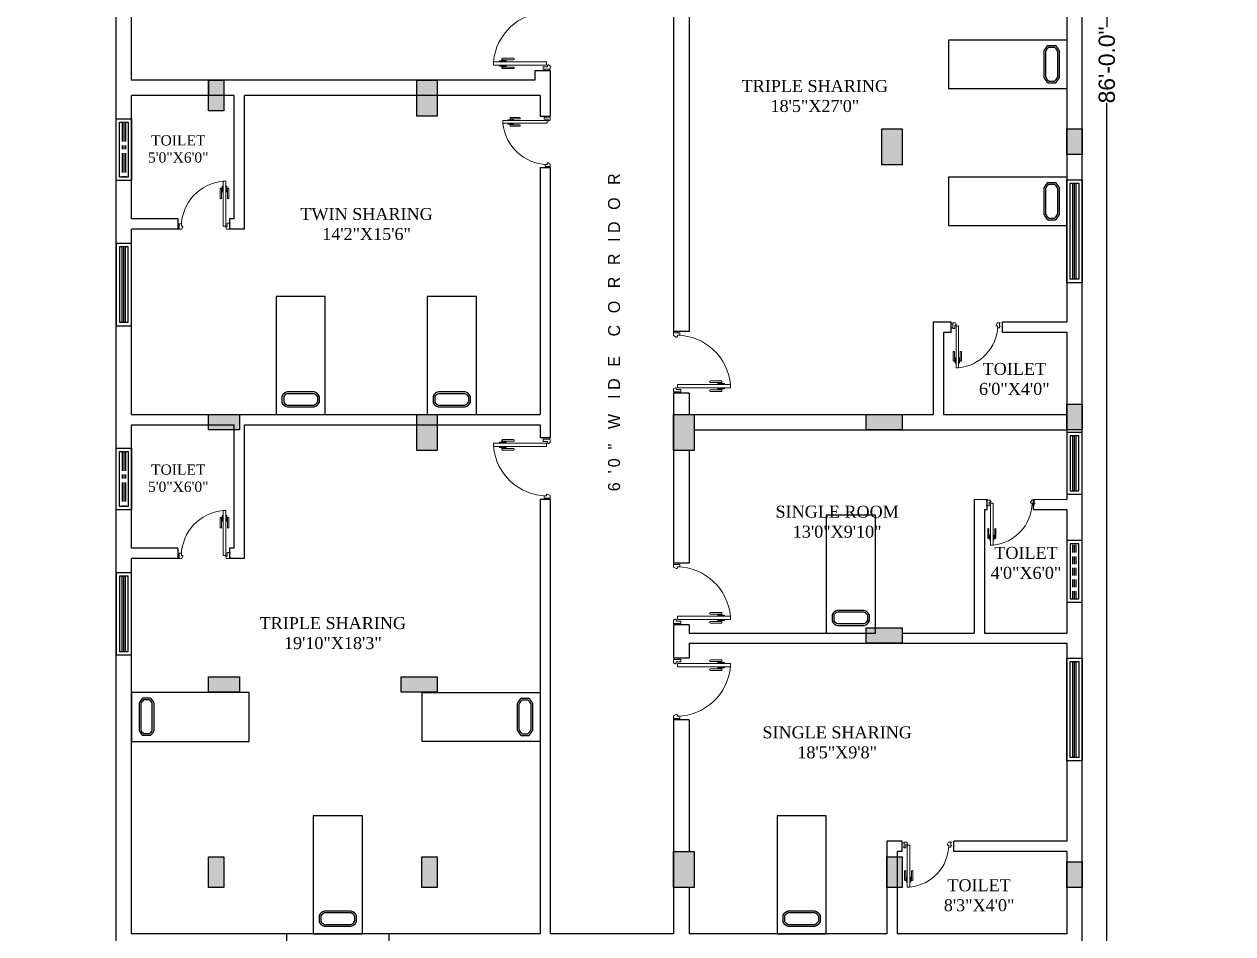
# Model space of a CAD drawing. Header units: inches. Extents: x 204954 to 440946, y -300749 to -143756.
# Drawn here: x 219957 to 220662, y -148400 to -147869 of the extents above; entities that cross this region are included whole.
import ezdxf

# ---------------------------------------------------------------- set-up
doc = ezdxf.new("R2010")
doc.units = ezdxf.units.IN
doc.header["$LTSCALE"] = 9
doc.header["$MEASUREMENT"] = 0
doc.linetypes.add('CENTER', pattern=[2, 1.25, -0.25, 0.25, -0.25])
doc.linetypes.add('DASHED', pattern=[0.75, 0.5, -0.25])
doc.layers.get('Defpoints').update_dxf_attribs({"lineweight": 0})
doc.layers.add('beam framing', color=91, linetype='Continuous')
for name, color, linetype, lineweight in [('COLUMNS', 1, 'Continuous', 30), ('PUERTAS', 40, 'Continuous', 15), ('PUERTAS MADERA', 37, 'Continuous', 13)]:
    doc.layers.add(name, color=color, linetype=linetype, lineweight=lineweight)
doc.layers.add('Hatch', color=7, linetype='Continuous', lineweight=15, true_color=0xa3a3a3)
doc.styles.add('outer', font='arial.ttf', dxfattribs={"height": 24})
doc.styles.add('SST1', font='arial.ttf', dxfattribs={"height": 9.5})
doc.dimstyles.new('DIMA-1', dxfattribs={"dimtxt": 9.5, "dimasz": 6, "dimexe": 4, "dimexo": 4, "dimgap": 0.25, "dimtad": 0, "dimdec": 1, "dimzin": 3, "dimdsep": 46, "dimlunit": 4, "dimtxsty": 'SST1', "dimblk1": 'OBLIQUE', "dimblk2": 'OBLIQUE', "dimsah": 1, "dimcen": 0, "dimdle": 3, "dimclrd": 3, "dimclre": 3, "dimclrt": 7, "dimadec": 0, "dimazin": 0, "dimtfac": 1, "dimtdec": 1, "dimtix": 1, "dimtmove": 2, "dimatfit": 3, "dimfxl": 4, "dimfxlon": 1, "dimtolj": 1, "dimtzin": 3, "dimarcsym": 0})

# ---------------------------------------------------------------- blocks, each defined once
blk = doc.blocks.new('A$C31806C9B')
at = {"layer": 'Hatch'}
blk.add_hatch(color=256, dxfattribs=at).paths.add_polyline_path([(0, -21), (0, 0), (-12, 0), (-12, -21)])
at = {"layer": 'COLUMNS'}
blk.add_lwpolyline([(-12, 0), (0, 0), (0, -21), (-12, -21)], close=True, dxfattribs=at)
blk = doc.blocks.new('A$C00142961')
at = {"layer": 'Hatch'}
blk.add_hatch(color=256, dxfattribs=at).paths.add_polyline_path([(9, 0), (0, 0), (0, -21), (9, -21)])
at = {"layer": 'COLUMNS'}
blk.add_lwpolyline([(0, 0), (9, 0), (9, -21), (0, -21)], close=True, dxfattribs=at)
blk = doc.blocks.new('A$C5E2070FF')
at = {"layer": 'Hatch'}
blk.add_hatch(color=256, dxfattribs=at).paths.add_polyline_path([(18, -9), (18, 0), (0, 0), (0, -9)])
at = {"layer": 'COLUMNS'}
blk.add_lwpolyline([(18, 0), (18, -9), (0, -9), (0, 0)], close=True, dxfattribs=at)
blk = doc.blocks.new('A$C5D5B4CD9')
at = {"layer": 'Hatch'}
blk.add_hatch(color=256, dxfattribs=at).paths.add_polyline_path([(-9, -15), (0, -15), (0, 0), (-9, 0)])
at = {"layer": 'COLUMNS'}
blk.add_lwpolyline([(0, -15), (-9, -15), (-9, 0), (0, 0)], close=True, dxfattribs=at)
blk = doc.blocks.new('_Oblique')
at = {"color": 0, "linetype": 'ByBlock', "lineweight": -2}
blk.add_line((-0.5, -0.5), (0.5, 0.5), dxfattribs=at)
blk = doc.blocks.new('*D72')
at = {"layer": 'beam framing', "color": 3, "lineweight": -2, "transparency": 16777216}
for p, q in [((220587.93, -147377.24), (220592.68, -147377.24)), ((220588.68, -147374.24), (220588.68, -147871.13)), ((220588.68, -148412.24), (220588.68, -147915.35)), ((220587.93, -148409.24), (220592.68, -148409.24))]:
    blk.add_line(p, q, dxfattribs=at)
at = {"layer": 'Defpoints', "color": 0, "transparency": 16777216}
for p in [(220574.25, -147377.24), (220574.25, -148409.24), (220588.68, -148409.24)]:
    blk.add_point(p, dxfattribs=at)
at = {"layer": 'beam framing', "color": 3, "lineweight": -2, "transparency": 16777216, "xscale": 6, "yscale": 6, "zscale": 6}
for p, rotation in [((220588.68, -147377.24), 90), ((220588.68, -148409.24), 270)]:
    blk.add_blockref('_Oblique', p, dxfattribs=dict(at, rotation=rotation))
at = {"layer": 'beam framing', "color": 7, "transparency": 16777216, "insert": (220588.68, -147893.24), "char_height": 9.5, "attachment_point": 5, "rotation": 90, "style": 'SST1'}
blk.add_mtext('\\A1;86\'-0.0"', dxfattribs=at)
blk = doc.blocks.new('dgfgf')
at = {"layer": 'PUERTAS', "color": 253}
for p, q in [((-4.11, 20.44), (-3.69, 20.44)), ((-0.94, 20.44), (-1.35, 20.44))]:
    blk.add_line(p, q, dxfattribs=at)
for points in [[(-3.24, 22.24), (-3.69, 22.24), (-3.69, 19.36), (-3.24, 19.36)], [(-1.8, 22.24), (-1.35, 22.24), (-1.35, 19.36), (-1.8, 19.36)]]:
    blk.add_lwpolyline(points, dxfattribs=at)
for points in [[(-4.11, 21.16), (-4.11, 16.12, -1), (-4.83, 16.12), (-4.83, 20.8, -0.414214), (-4.47, 21.16), (-3.69, 21.16)], [(-0.94, 21.16), (-0.94, 16.12, 1), (-0.22, 16.12), (-0.22, 20.8, 0.414214), (-0.58, 21.16), (-1.35, 21.16)]]:
    blk.add_lwpolyline(points, format="xyb", dxfattribs=at)
at = {"layer": 'PUERTAS MADERA'}
for p, q in [((-3.24, 24.85), (-1.8, 24.85)), ((-3.24, 1.63), (-3.24, 24.85)), ((-1.8, 24.85), (-1.8, 1.63)), ((-25.92, 1.8), (-26.46, 1.8)), ((-25.92, 2.7), (-24.84, 2.7)), ((-25.92, 0), (-25.92, 2.7)), ((-24.84, 2.7), (-24.84, 1.63)), ((-24.84, 1.63), (-24.39, 1.63)), ((-24.66, 0), (-24.04, 1.18)), ((-1.8, 1.63), (-3.24, 1.63)), ((-1.5, 0), (-1.88, 0.73)), ((-1.08, 1.18), (-1.53, 1.18)), ((-1.5, 0), (0, 0)), ((-1.08, 3.15), (-1.08, 1.18)), ((0, 3.15), (-1.08, 3.15)), ((0, 0), (0, 3.15)), ((0, 2.7), (0.54, 2.7)), ((0, 0.45), (0.54, 0.45)), ((-25.92, 0), (-26.46, 0)), ((-24.66, 0), (-25.92, 0))]:
    blk.add_line(p, q, dxfattribs=at)
at = {"layer": 'PUERTAS MADERA', "color": 251}
blk.add_arc((-1.08, 1.18), 23.77, 95.224, 178.9225, dxfattribs=at)
at = {"layer": 'PUERTAS MADERA'}
for centre, start, end in [((-24.39, 1.27), 345.0691, 90.0005), ((-1.53, 0.82), 90.0055, 194.9369)]:
    blk.add_arc(centre, 0.36, start, end, dxfattribs=at)

msp = doc.modelspace()

# ---------------------------------------------------------------- linework, layer by layer
at = {"color": 6}
for p, q in [((220554.45105, -147903.65381), (220558.41047, -147903.65381)), ((220554.72524, -147902.65381), (220558.13628, -147902.65381)), ((220554.45105, -147983.59242), (220558.41047, -147983.59242)), ((220554.72524, -147982.59242), (220558.13628, -147982.59242)), ((220127.80639, -148086.71227), (220127.80639, -148090.12332)), ((220128.80639, -148086.43809), (220128.80639, -148090.39751)), ((220216.03753, -148086.71227), (220216.03753, -148090.12332)), ((220217.03753, -148086.43809), (220217.03753, -148090.39751)), ((220448.95385, -148214.21227), (220448.95385, -148217.62332)), ((220449.95385, -148213.93809), (220449.95385, -148217.89751)), ((220030.05742, -148284.47321), (220026.09801, -148284.47321)), ((220029.78324, -148283.47321), (220026.37219, -148283.47321)), ((220247.01576, -148284.47321), (220250.97518, -148284.47321)), ((220247.28995, -148283.47321), (220250.70099, -148283.47321)), ((220149.51772, -148389.71228), (220149.51772, -148393.12333)), ((220150.51772, -148389.4381), (220150.51772, -148393.39752)), ((220420.24278, -148389.71228), (220420.24278, -148393.12333)), ((220421.24278, -148389.4381), (220421.24278, -148393.39752))]:
    msp.add_line(p, q, dxfattribs=at)
at = {"color": 2}
for points in [[(220496.45406, -147878.52302), (220565.25422, -147878.52302), (220565.25422, -147907.22285), (220496.45406, -147907.22285)], [(220496.45406, -147958.46163), (220565.25422, -147958.46163), (220565.25422, -147987.16146), (220496.45406, -147987.16146)], [(220103.67559, -148028.4411), (220103.67559, -148097.24126), (220132.37542, -148097.24126), (220132.37542, -148028.4411)], [(220191.90674, -148028.4411), (220191.90674, -148097.24126), (220220.60657, -148097.24126), (220220.60657, -148028.4411)], [(220424.82306, -148155.9411), (220424.82306, -148224.74126), (220453.52288, -148224.74126), (220453.52288, -148155.9411)], [(220088.05442, -148259.34242), (220019.25426, -148259.34242), (220019.25426, -148288.04224), (220088.05442, -148288.04224)], [(220189.01877, -148259.34242), (220257.81893, -148259.34242), (220257.81893, -148288.04224), (220189.01877, -148288.04224)], [(220125.38693, -148331.44111), (220125.38693, -148400.24127), (220154.08676, -148400.24127), (220154.08676, -148331.44111)], [(220396.11199, -148331.44111), (220396.11199, -148400.24127), (220424.81182, -148400.24127), (220424.81182, -148331.44111)]]:
    msp.add_lwpolyline(points, close=True, dxfattribs=at)
at = {"color": 6}
for points in [[(220552.09424, -147900.71907), (220552.09424, -147884.91399)], [(220553.09424, -147900.56546), (220553.09424, -147885.0676)], [(220554.45105, -147881.97925), (220558.41047, -147881.97925)], [(220554.72524, -147882.97925), (220558.13628, -147882.97925)], [(220559.76728, -147885.0676), (220559.76728, -147900.56546)], [(220560.76728, -147884.91399), (220560.76728, -147900.71907)], [(220554.45105, -147961.91786), (220558.41047, -147961.91786)], [(220554.72524, -147962.91786), (220558.13628, -147962.91786)], [(220552.09424, -147980.65768), (220552.09424, -147964.85261)], [(220553.09424, -147980.50407), (220553.09424, -147965.00622)], [(220559.76728, -147965.00622), (220559.76728, -147980.50407)], [(220560.76728, -147964.85261), (220560.76728, -147980.65768)], [(220125.87164, -148084.08128), (220110.06657, -148084.08128)], [(220214.10279, -148084.08128), (220198.29771, -148084.08128)], [(220107.13183, -148086.43809), (220107.13183, -148090.39751)], [(220108.13183, -148086.71227), (220108.13183, -148090.12332)], [(220125.71804, -148085.08128), (220110.22018, -148085.08128)], [(220195.36297, -148086.43809), (220195.36297, -148090.39751)], [(220196.36297, -148086.71227), (220196.36297, -148090.12332)], [(220213.94918, -148085.08128), (220198.45132, -148085.08128)], [(220110.06657, -148092.75432), (220125.87164, -148092.75432)], [(220110.22018, -148091.75432), (220125.71804, -148091.75432)], [(220198.29771, -148092.75432), (220214.10279, -148092.75432)], [(220198.45132, -148091.75432), (220213.94918, -148091.75432)], [(220428.27929, -148213.93809), (220428.27929, -148217.89751)], [(220429.27929, -148214.21227), (220429.27929, -148217.62332)], [(220447.01911, -148211.58128), (220431.21403, -148211.58128)], [(220446.8655, -148212.58128), (220431.36764, -148212.58128)], [(220431.21403, -148220.25432), (220447.01911, -148220.25432)], [(220431.36764, -148219.25432), (220446.8655, -148219.25432)], [(220023.74119, -148265.73339), (220023.74119, -148281.53847)], [(220024.74119, -148265.887), (220024.74119, -148281.38486)], [(220030.05742, -148262.79865), (220026.09801, -148262.79865)], [(220029.78324, -148263.79865), (220026.37219, -148263.79865)], [(220031.41424, -148281.38486), (220031.41424, -148265.887)], [(220032.41424, -148281.53847), (220032.41424, -148265.73339)], [(220244.65895, -148281.53847), (220244.65895, -148265.73339)], [(220245.65895, -148281.38486), (220245.65895, -148265.887)], [(220247.01576, -148262.79865), (220250.97518, -148262.79865)], [(220247.28995, -148263.79865), (220250.70099, -148263.79865)], [(220252.33199, -148265.887), (220252.33199, -148281.38486)], [(220253.33199, -148265.73339), (220253.33199, -148281.53847)], [(220147.58298, -148387.08129), (220131.77791, -148387.08129)], [(220418.30804, -148387.08129), (220402.50296, -148387.08129)], [(220128.84317, -148389.4381), (220128.84317, -148393.39752)], [(220129.84317, -148389.71228), (220129.84317, -148393.12333)], [(220147.42937, -148388.08129), (220131.93152, -148388.08129)], [(220131.93152, -148394.75433), (220147.42937, -148394.75433)], [(220399.56822, -148389.4381), (220399.56822, -148393.39752)], [(220400.56822, -148389.71228), (220400.56822, -148393.12333)], [(220418.15443, -148388.08129), (220402.65657, -148388.08129)], [(220402.65657, -148394.75433), (220418.15443, -148394.75433)], [(220131.77791, -148395.75433), (220147.58298, -148395.75433)], [(220402.50296, -148395.75433), (220418.30804, -148395.75433)]]:
    msp.add_lwpolyline(points, dxfattribs=at)
for centre, radius, start, end in [((220556.86194, -147886.32909), 4.97327, 118.99728471, 163.46863104), ((220556.86194, -147886.32909), 3.97327, 122.53185947, 161.48861885), ((220555.99958, -147886.32909), 3.97327, 18.51138115, 57.46814053), ((220555.99958, -147886.32909), 4.97327, 16.53136896, 61.00271529), ((220556.86194, -147899.30397), 4.97327, 196.53136896, 241.00271529), ((220556.86194, -147899.30397), 3.97327, 198.51138115, 237.46814025), ((220555.99958, -147899.30397), 3.97327, 302.53185975, 341.48861885), ((220555.99958, -147899.30397), 4.97327, 298.99728471, 343.46863104), ((220556.86194, -147966.2677), 4.97327, 118.99728471, 163.46863104), ((220556.86194, -147966.2677), 3.97327, 122.53185947, 161.48861885), ((220555.99958, -147966.2677), 3.97327, 18.51138115, 57.46814053), ((220555.99958, -147966.2677), 4.97327, 16.53136896, 61.00271529), ((220556.86194, -147979.24259), 4.97327, 196.53136896, 241.00271529), ((220556.86194, -147979.24259), 3.97327, 198.51138115, 237.46814025), ((220555.99958, -147979.24259), 3.97327, 302.53185975, 341.48861885), ((220555.99958, -147979.24259), 4.97327, 298.99728471, 343.46863104), ((220111.48166, -148088.84898), 4.97327, 106.53136897, 151.00271529), ((220124.45655, -148088.84898), 4.97327, 28.99728471, 73.46863103), ((220199.71281, -148088.84898), 4.97327, 106.53136897, 151.00271529), ((220212.68769, -148088.84898), 4.97327, 28.99728471, 73.46863103), ((220111.48166, -148087.98662), 4.97327, 208.99728471, 253.46863103), ((220111.48166, -148088.84898), 3.97327, 108.51138115, 147.46814053), ((220111.48166, -148087.98662), 3.97327, 212.53185947, 251.48861885), ((220124.45655, -148088.84898), 3.97327, 32.53185975, 71.48861885), ((220124.45655, -148087.98662), 3.97327, 288.51138115, 327.46814025), ((220124.45655, -148087.98662), 4.97327, 286.53136897, 331.00271529), ((220199.71281, -148087.98662), 4.97327, 208.99728471, 253.46863103), ((220199.71281, -148088.84898), 3.97327, 108.51138115, 147.46814053), ((220199.71281, -148087.98662), 3.97327, 212.53185947, 251.48861885), ((220212.68769, -148088.84898), 3.97327, 32.53185975, 71.48861885), ((220212.68769, -148087.98662), 3.97327, 288.51138115, 327.46814025), ((220212.68769, -148087.98662), 4.97327, 286.53136897, 331.00271529), ((220432.62912, -148216.34898), 4.97327, 106.53136897, 151.00271529), ((220432.62912, -148215.48662), 4.97327, 208.99728471, 253.46863103), ((220432.62912, -148216.34898), 3.97327, 108.51138115, 147.46814053), ((220432.62912, -148215.48662), 3.97327, 212.53185947, 251.48861885), ((220445.60401, -148216.34898), 3.97327, 32.53185975, 71.48861885), ((220445.60401, -148215.48662), 3.97327, 288.51138115, 327.46814025), ((220445.60401, -148216.34898), 4.97327, 28.99728471, 73.46863103), ((220445.60401, -148215.48662), 4.97327, 286.53136897, 331.00271529), ((220028.50889, -148267.14849), 4.97327, 118.99728471, 163.46863103), ((220028.50889, -148267.14849), 3.97327, 122.53185947, 161.48861885), ((220027.64654, -148267.14849), 3.97327, 18.51138115, 57.46814053), ((220027.64654, -148267.14849), 4.97327, 16.53136897, 61.00271529), ((220249.42665, -148267.14849), 4.97327, 118.99728471, 163.46863104), ((220249.42665, -148267.14849), 3.97327, 122.53185947, 161.48861885), ((220248.56429, -148267.14849), 3.97327, 18.51138115, 57.46814053), ((220248.56429, -148267.14849), 4.97327, 16.53136896, 61.00271529), ((220028.50889, -148280.12337), 4.97327, 196.53136897, 241.00271529), ((220028.50889, -148280.12337), 3.97327, 198.51138115, 237.46814025), ((220027.64654, -148280.12337), 3.97327, 302.53185975, 341.48861885), ((220027.64654, -148280.12337), 4.97327, 298.99728471, 343.46863103), ((220249.42665, -148280.12337), 4.97327, 196.53136896, 241.00271529), ((220249.42665, -148280.12337), 3.97327, 198.51138115, 237.46814025), ((220248.56429, -148280.12337), 3.97327, 302.53185975, 341.48861885), ((220248.56429, -148280.12337), 4.97327, 298.99728471, 343.46863104), ((220133.193, -148391.84898), 4.97327, 106.53136897, 151.00271529), ((220146.16789, -148391.84898), 4.97327, 28.99728471, 73.46863103), ((220403.91806, -148391.84898), 4.97327, 106.53136897, 151.00271529), ((220416.89294, -148391.84898), 4.97327, 28.99728471, 73.46863103), ((220133.193, -148390.98663), 4.97327, 208.99728471, 253.46863103), ((220133.193, -148391.84898), 3.97327, 108.51138115, 147.46814053), ((220133.193, -148390.98663), 3.97327, 212.53185947, 251.48861885), ((220146.16789, -148391.84898), 3.97327, 32.53185975, 71.48861885), ((220146.16789, -148390.98663), 3.97327, 288.51138115, 327.46814025), ((220146.16789, -148390.98663), 4.97327, 286.53136897, 331.00271529), ((220403.91806, -148390.98663), 4.97327, 208.99728471, 253.46863103), ((220403.91806, -148391.84898), 3.97327, 108.51138115, 147.46814053), ((220403.91806, -148390.98663), 3.97327, 212.53185947, 251.48861885), ((220416.89294, -148391.84898), 3.97327, 32.53185975, 71.48861885), ((220416.89294, -148390.98663), 3.97327, 288.51138115, 327.46814025), ((220416.89294, -148390.98663), 4.97327, 286.53136897, 331.00271529)]:
    msp.add_arc(centre, radius, start, end, dxfattribs=at)
at = {"layer": 'beam framing', "color": 1}
for p, q in [((220574.25423, -148409.24127), (220574.25423, -147377.24127)), ((220565.25423, -147455.24126), (220565.25423, -147945.60141)), ((220010.25426, -148409.24127), (220010.25426, -147554.24126)), ((220019.25426, -147902.1048), (220019.25426, -147791.24127)), ((220335.75426, -147814.00006), (220335.75425, -147945.60141)), ((220344.75426, -147814.00006), (220344.75425, -147945.60141)), ((220344.75426, -147814.00006), (220344.75425, -148048.80281)), ((220254.75427, -147896.44328), (220263.75427, -147896.44327)), ((220254.75427, -147896.44328), (220254.75427, -147902.1048)), ((220263.75427, -147896.44327), (220263.75427, -147902.1048)), ((220254.75427, -147902.1048), (220019.25426, -147902.1048)), ((220263.75427, -147902.1048), (220263.75427, -147902.1048)), ((220263.75427, -147902.1048), (220263.75427, -147923.10477)), ((220079.25421, -147911.1048), (220019.25426, -147911.1048)), ((220019.25426, -147983.1048), (220019.25426, -147911.1048)), ((220079.25421, -147983.1048), (220079.25421, -147911.1048)), ((220257.75427, -147911.1048), (220085.25421, -147911.1048)), ((220085.25421, -147989.1048), (220085.25421, -147911.1048)), ((220257.75427, -147911.1048), (220257.75427, -147923.10477)), ((220257.75427, -147923.10477), (220263.75427, -147923.10477)), ((220335.75425, -147945.60141), (220335.75425, -148048.80281)), ((220565.25423, -147945.60483), (220565.25423, -148043.24126)), ((220257.75427, -147953.10477), (220257.75427, -148097.24126)), ((220257.75427, -147953.10477), (220263.75427, -147953.10477)), ((220263.75427, -147953.10477), (220263.75427, -148110.85958)), ((220046.39222, -147983.1048), (220019.25421, -147983.1048)), ((220046.39222, -147983.1048), (220046.39222, -147989.1048)), ((220079.25421, -147983.1048), (220076.39222, -147983.1048)), ((220076.39222, -147983.1048), (220076.39222, -147989.1048)), ((220046.39222, -147989.1048), (220019.25421, -147989.1048)), ((220019.25426, -148097.24126), (220019.25426, -147989.1048)), ((220085.25421, -147989.1048), (220076.39222, -147989.1048)), ((220344.75425, -148048.80281), (220335.75425, -148048.80281)), ((220487.25424, -148043.24126), (220487.25424, -148097.24126)), ((220487.25424, -148043.24126), (220497.72039, -148043.24126)), ((220497.72039, -148049.24126), (220497.72039, -148043.24126)), ((220527.72039, -148043.24126), (220565.25424, -148043.24126)), ((220527.72039, -148049.24126), (220527.72039, -148043.24126)), ((220493.25424, -148049.24126), (220493.25424, -148097.24126)), ((220493.25424, -148049.24126), (220497.72039, -148049.24126)), ((220527.72039, -148049.24126), (220565.25424, -148049.24126)), ((220565.25423, -148049.24126), (220565.25423, -148146.74126)), ((220344.75424, -148084.80281), (220335.75424, -148084.80281)), ((220335.75424, -148084.80281), (220335.75426, -148183.95095)), ((220344.75424, -148084.80281), (220344.75424, -148097.24126)), ((220019.25426, -148097.24126), (220257.75427, -148097.24126)), ((220344.75424, -148097.24126), (220487.25424, -148097.24126)), ((220493.25424, -148097.24126), (220565.25424, -148097.24126)), ((220493.25424, -148097.24126), (220565.25423, -148097.24126)), ((220019.25426, -148103.24126), (220079.25421, -148103.24126)), ((220019.25426, -148175.24126), (220019.25426, -148103.24126)), ((220079.25421, -148175.24126), (220079.25421, -148103.24126)), ((220085.25421, -148181.24126), (220085.25421, -148103.24126)), ((220085.25421, -148103.24126), (220257.75427, -148103.24126)), ((220257.75427, -148103.24126), (220257.75427, -148110.85958)), ((220263.75427, -148110.85958), (220257.75427, -148110.85958)), ((220347.75424, -148106.24126), (220565.25423, -148106.24126)), ((220344.75424, -148118.24126), (220344.75424, -148183.95095)), ((220257.75427, -148146.85958), (220257.75427, -148400.24127)), ((220263.75427, -148146.85958), (220257.75427, -148146.85958)), ((220263.75427, -148146.85958), (220257.75427, -148146.85958)), ((220263.75427, -148146.85958), (220257.75427, -148146.85958)), ((220263.75427, -148146.85958), (220263.75427, -148400.24127)), ((220511.25423, -148146.74126), (220518.89549, -148146.66903)), ((220511.25423, -148146.74126), (220511.25423, -148224.74126)), ((220518.89549, -148152.66903), (220518.89549, -148146.66903)), ((220545.89549, -148152.66903), (220545.89549, -148146.66903)), ((220545.89549, -148146.66903), (220565.25423, -148146.74126)), ((220517.25423, -148152.74126), (220518.89549, -148152.66903)), ((220517.25423, -148152.74126), (220517.25423, -148224.74126)), ((220517.25423, -148152.74126), (220517.25423, -148152.74126)), ((220545.89549, -148152.66903), (220565.25423, -148152.74126)), ((220565.25423, -148152.74126), (220565.25423, -148224.74126)), ((220046.39222, -148175.24126), (220019.25421, -148175.24126)), ((220046.39222, -148175.24126), (220046.39222, -148181.24126)), ((220079.25421, -148175.24126), (220076.39222, -148175.24126)), ((220076.39222, -148175.24126), (220076.39222, -148181.24126)), ((220046.39222, -148181.24126), (220019.25421, -148181.24126)), ((220019.25426, -148400.24127), (220019.25426, -148181.24126)), ((220085.25421, -148181.24126), (220076.39222, -148181.24126)), ((220344.75426, -148183.95095), (220335.75426, -148183.95095)), ((220344.75426, -148219.95095), (220335.75426, -148219.95095)), ((220335.75426, -148219.95095), (220335.75426, -148239.42335)), ((220344.75424, -148219.95095), (220344.75424, -148224.74125)), ((220344.75424, -148224.74125), (220448.25427, -148224.74126)), ((220469.25427, -148224.74126), (220511.25423, -148224.74126)), ((220517.25423, -148224.74126), (220565.25423, -148224.74126)), ((220344.75424, -148230.74125), (220565.25423, -148230.74126)), ((220344.75424, -148230.74125), (220344.75424, -148239.42335)), ((220565.25423, -148230.74126), (220565.25423, -148346.24127)), ((220344.75424, -148239.42335), (220335.75426, -148239.42335)), ((220344.75424, -148275.42335), (220335.75426, -148275.42335)), ((220335.75426, -148275.42335), (220335.75426, -148400.24127)), ((220344.75424, -148275.42335), (220344.75424, -148352.24124)), ((220469.25427, -148346.24127), (220460.25427, -148346.24127)), ((220460.25427, -148346.24127), (220460.25427, -148400.24127)), ((220469.25427, -148352.24127), (220466.25427, -148352.24127)), ((220466.25427, -148352.24127), (220466.25427, -148400.24127)), ((220469.25427, -148352.24127), (220469.25427, -148346.24127)), ((220565.25423, -148346.24127), (220499.25427, -148346.24127)), ((220499.25427, -148352.24127), (220499.25427, -148346.24127)), ((220565.25423, -148352.24127), (220499.25427, -148352.24127)), ((220565.25423, -148352.24127), (220565.25423, -148400.24127)), ((220344.75424, -148373.24124), (220344.75424, -148400.24127)), ((220257.75427, -148400.24127), (220019.25426, -148400.24127)), ((220335.75422, -148400.24127), (220263.75427, -148400.24127)), ((220460.25427, -148400.24127), (220344.75422, -148400.24127)), ((220565.25423, -148400.24127), (220466.25427, -148400.24127))]:
    msp.add_line(p, q, dxfattribs=at)
at = {"layer": 'beam framing', "color": 71, "linetype": 'DASHED', "lineweight": 25, "ltscale": 18}
msp.add_line((220064.25427, -147902.10484), (220064.25427, -147911.1048), dxfattribs=at)
at = {"layer": 'beam framing', "color": 6, "linetype": 'CENTER'}
for p, q in [((220013.75421, -147926.68146), (220013.75421, -147958.68146)), ((220014.75421, -147926.68146), (220014.75421, -147958.68146)), ((220015.75421, -147926.68146), (220015.75421, -147958.68146)), ((220013.75421, -148118.81791), (220013.75421, -148150.81791)), ((220014.75421, -148118.81791), (220014.75421, -148150.81791)), ((220015.75421, -148118.81791), (220015.75421, -148150.81791))]:
    msp.add_line(p, q, dxfattribs=at)
at = {"layer": 'beam framing', "color": 4}
for p, q in [((220568.75423, -148018.34068), (220568.75423, -147962.34068)), ((220569.75423, -148018.34068), (220569.75423, -147962.34068)), ((220570.75423, -148018.34068), (220570.75423, -147962.34068)), ((220013.75421, -148043.40994), (220013.75421, -147999.40994)), ((220014.75421, -148043.40994), (220014.75421, -147999.40994)), ((220015.75421, -148043.40994), (220015.75421, -147999.40994)), ((220568.75423, -148141.74126), (220568.75423, -148109.74126)), ((220569.75423, -148141.74126), (220569.75423, -148109.74126)), ((220570.75423, -148141.74126), (220570.75423, -148109.74126)), ((220013.75421, -148235.54639), (220013.75421, -148191.54639)), ((220014.75421, -148235.54639), (220014.75421, -148191.54639)), ((220015.75421, -148235.54639), (220015.75421, -148191.54639)), ((220568.75423, -148297.39569), (220568.75423, -148241.39569)), ((220569.75423, -148297.39569), (220569.75423, -148241.39569)), ((220570.75423, -148297.39569), (220570.75423, -148241.39569))]:
    msp.add_line(p, q, dxfattribs=at)
at = {"layer": 'beam framing', "color": 6, "linetype": 'DASHED'}
for p, q in [((220568.75423, -148204.74126), (220568.75423, -148172.74126)), ((220569.75423, -148204.74126), (220569.75423, -148172.74126)), ((220570.75423, -148204.74126), (220570.75423, -148172.74126))]:
    msp.add_line(p, q, dxfattribs=at)
at = {"layer": 'beam framing', "color": 5}
for points in [[(220010.25421, -147924.68146), (220019.25421, -147924.68146), (220019.25421, -147960.68146), (220010.25421, -147960.68146)], [(220012.25421, -147926.68146), (220017.25421, -147926.68146), (220017.25421, -147958.68146), (220012.25421, -147958.68146)], [(220565.25423, -148020.34068), (220565.25423, -147960.34068), (220574.25423, -147960.34068), (220574.25423, -148020.34068)], [(220565.25423, -148020.34068), (220565.25423, -147960.34068), (220574.25423, -147960.34068), (220574.25423, -148020.34068)], [(220567.25423, -148018.34068), (220567.25423, -147962.34068), (220572.25423, -147962.34068), (220572.25423, -148018.34068)], [(220010.25421, -148045.40994), (220019.25421, -148045.40994), (220019.25421, -147997.40994), (220010.25421, -147997.40994)], [(220012.25421, -148043.40994), (220017.25421, -148043.40994), (220017.25421, -147999.40994), (220012.25421, -147999.40994)], [(220565.25423, -148143.74126), (220574.25423, -148143.74126), (220574.25423, -148107.74126), (220565.25423, -148107.74126)], [(220567.25423, -148141.74126), (220572.25423, -148141.74126), (220572.25423, -148109.74126), (220567.25423, -148109.74126)], [(220010.25421, -148116.81791), (220019.25421, -148116.81791), (220019.25421, -148152.81791), (220010.25421, -148152.81791)], [(220012.25421, -148118.81791), (220017.25421, -148118.81791), (220017.25421, -148150.81791), (220012.25421, -148150.81791)], [(220565.25423, -148206.74126), (220574.25423, -148206.74126), (220574.25423, -148170.74126), (220565.25423, -148170.74126)], [(220567.25423, -148204.74126), (220572.25423, -148204.74126), (220572.25423, -148172.74126), (220567.25423, -148172.74126)], [(220010.25421, -148237.54639), (220019.25421, -148237.54639), (220019.25421, -148189.54639), (220010.25421, -148189.54639)], [(220012.25421, -148235.54639), (220017.25421, -148235.54639), (220017.25421, -148191.54639), (220012.25421, -148191.54639)], [(220565.25423, -148299.39569), (220565.25423, -148239.39569), (220574.25423, -148239.39569), (220574.25423, -148299.39569)], [(220565.25423, -148299.39569), (220565.25423, -148239.39569), (220574.25423, -148239.39569), (220574.25423, -148299.39569)], [(220567.25423, -148297.39569), (220567.25423, -148241.39569), (220572.25423, -148241.39569), (220572.25423, -148297.39569)], [(220109.73685, -148409.24127), (220169.73685, -148409.24127), (220169.73685, -148400.24127), (220109.73685, -148400.24127)]]:
    msp.add_lwpolyline(points, close=True, dxfattribs=at)
at = {"layer": 'beam framing', "color": 1}
msp.add_circle((221267.41484, -148374.87), 4304.54104, dxfattribs=at)

# ---------------------------------------------------------------- block references
for p, xscale, yscale, zscale, rotation in [((220263.74888, -147895.71825), -1.333147479374056, 1.333147479374056, 1.333147479374056, 90), ((220263.74978, -147923.70896), 1.110956228565547, 1.110956228565547, 1.110956228565547, 90), ((220335.75963, -148084.0828), 1.333337048467204, 1.333337048467204, 1.333337048467204, 270), ((220498.73371, -148043.77021), 1.053335341182317, 1.053335341182317, 1.053335341182317, 180), ((220263.74888, -148111.57958), 1.333337048467204, 1.333337048467204, 1.333337048467204, 90), ((220518.86905, -148147.19798), 1.053335341182317, 1.053335341182317, 1.053335341182317, 180), ((220335.75965, -148219.23095), 1.333337048467204, 1.333337048467204, 1.333337048467204, 270), ((220335.75965, -148240.14336), -1.333337048467204, 1.333337048467204, 1.333337048467204, 270), ((220470.26759, -148346.77022), 1.053335341182317, 1.053335341182317, 1.053335341182317, 180)]:
    msp.add_blockref('dgfgf', p, dxfattribs=dict(xscale=xscale, yscale=yscale, zscale=zscale, rotation=rotation))
at = {"xscale": 1.127516458934183, "yscale": 1.127516458934183, "zscale": 1.127516458934183}
for p in [(220076.39217, -147989.1048), (220076.39217, -148181.24126)]:
    msp.add_blockref('dgfgf', p, dxfattribs=at)
at = {"layer": 'beam framing', "rotation": 270}
for name, p in [('A$C5E2070FF', (220073.25429, -147902.10483)), ('A$C00142961', (220469.25427, -148097.24126)), ('A$C00142961', (220469.25427, -148221.74126)), ('A$C00142961', (220197.75427, -148250.24126)), ('A$C5E2070FF', (220073.25427, -148355.24126)), ('A$C5E2070FF', (220197.75424, -148355.24126)), ('A$C5E2070FF', (220469.25427, -148355.24126))]:
    msp.add_blockref(name, p, dxfattribs=at)
at = {"layer": 'beam framing'}
for name, p in [('A$C31806C9B', (220197.75429, -147902.10477)), ('A$C31806C9B', (220469.25427, -147930.60483)), ('A$C5D5B4CD9', (220574.2543, -147930.60483)), ('A$C5D5B4CD9', (220574.25424, -148091.24126)), ('A$C5E2070FF', (220064.25427, -148097.24126)), ('A$C31806C9B', (220197.75428, -148097.24126)), ('A$C31806C9B', (220347.75424, -148097.24126)), ('A$C5E2070FF', (220064.25427, -148250.24126)), ('A$C31806C9B', (220347.75427, -148352.24124)), ('A$C5D5B4CD9', (220574.25424, -148358.24124))]:
    msp.add_blockref(name, p, dxfattribs=at)

# ---------------------------------------------------------------- texts
at = {"color": 7, "lineweight": 30, "ltscale": 16, "attachment_point": 5, "style": 'outer'}
for s, insert, char_height in [('\\A1;{\\fTimes New Roman|b0|i0|c0|p18;\\C256;TRIPLE SHARING\\P18\'5"X27\'0"}', (220418.21311, -147911.43936), 7), ('\\A1;{\\fTimes New Roman|b0|i0|c0|p18;\\C256;TOILET\\P5\'0"X6\'0"}', (220046.56979, -147942.30195), 6), ('\\A1;{\\fTimes New Roman|b0|i0|c0|p18;\\C256;TWIN SHARING\\P14\'2"X15\'6"}', (220156.5114, -147986.11532), 7), ('\\A1;{\\fTimes New Roman|b0|i0|c0|p18;\\C256;TOILET\\P6\'0"X4\'0"}', (220534.64643, -148076.49196), 7), ('\\A1;{\\fTimes New Roman|b0|i0|c0|p18;\\C256;TOILET\\P5\'0"X6\'0"}', (220046.56979, -148134.4384), 6), ('\\A1;{\\fTimes New Roman|b0|i0|c0|p18;\\C256;SINGLE ROOM\\P13\'0"X9\'10"}', (220431.23696, -148159.81001), 7), ('\\A1;{\\fTimes New Roman|b0|i0|c0|p18;\\C256;TOILET\\P4\'0"X6\'0"}', (220541.46715, -148183.8448), 7), ('\\A1;{\\fTimes New Roman|b0|i0|c0|p18;\\C256;TRIPLE SHARING\\P19\'10"X18\'3"}', (220136.8172, -148224.81523), 7), ('\\A1;{\\fTimes New Roman|b0|i0|c0|p18;\\C256;SINGLE SHARING\\P18\'5"X9\'8"}', (220431.23696, -148288.57903), 7), ('\\A1;{\\fTimes New Roman|b0|i0|c0|p18;\\C256;TOILET\\P8\'3"X4\'0"}', (220514.10067, -148377.77803), 7)]:
    msp.add_mtext(s, dxfattribs=dict(at, insert=insert, char_height=char_height))
at = {"color": 7, "lineweight": 30, "ltscale": 16, "insert": (220301.02568, -148045.87203), "char_height": 7, "width": 571.811662, "attachment_point": 5, "rotation": 90, "style": 'outer'}
msp.add_mtext('\\A1;{\\fBankGothic Lt BT|b0|i0|c0|p34;\\T2;\\C256;6\'0" WIDE CORRIDOR}', dxfattribs=at)

# ---------------------------------------------------------------- dimensions: what is measured, and where the dimension line sits
at = {"layer": 'beam framing', "color": 1}
dim = msp.add_linear_dim(base=(220588.67904, -148409.24127), p1=(220574.25423, -147377.24127), p2=(220574.25423, -148409.24127), angle=90, dimstyle='DIMA-1', override={"dimlunit": 3, "dimfxl": 0.75, "dimarcsym": 1}, dxfattribs=at)
dim.commit()
dim.dimension.update_dxf_attribs({"geometry": '*D72', "text_midpoint": (220588.67904, -147893.24127)})

doc.saveas('drawing.dxf')
